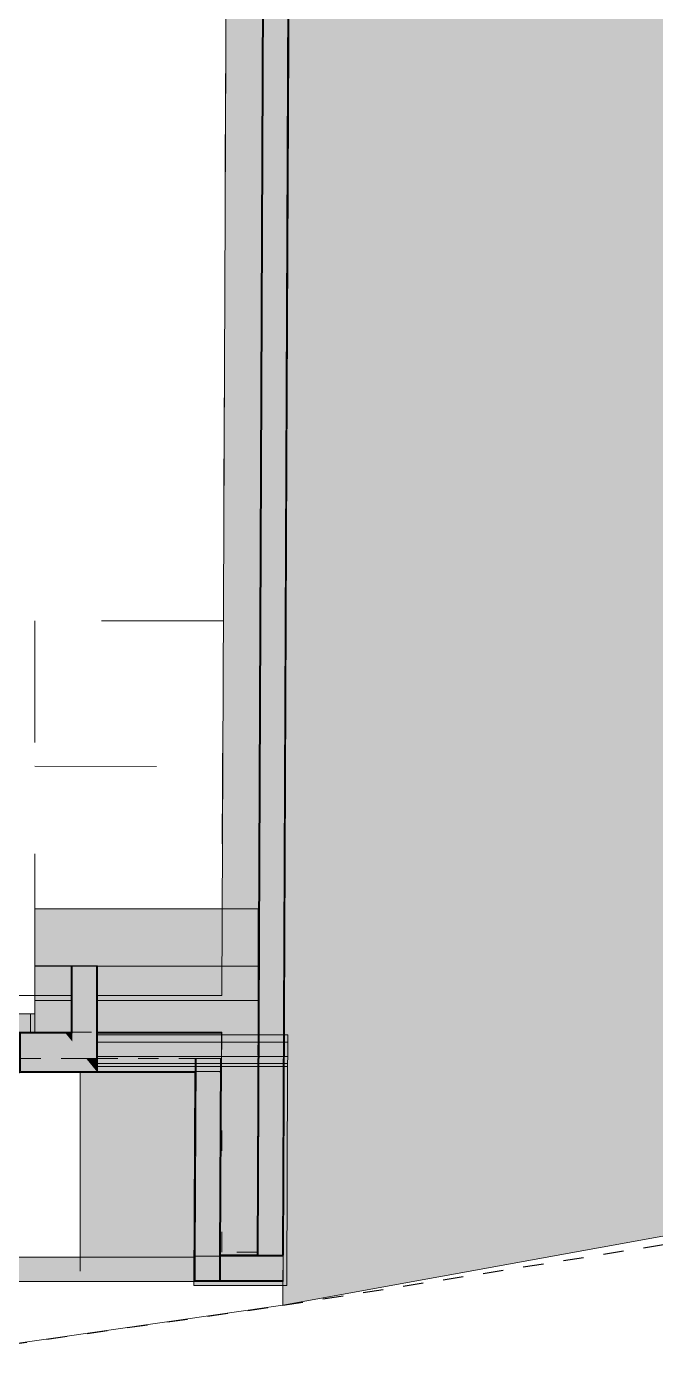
# Model space of a CAD drawing. Header units: metres. Extents: x -4 to 206, y -18 to 45.
# Drawn here: x 185.61 to 188.71, y 8.4 to 14.96 of the extents above; entities that cross this region are included whole.
import ezdxf

# ---------------------------------------------------------------- set-up
doc = ezdxf.new("R2010")
doc.units = ezdxf.units.M
doc.header["$MEASUREMENT"] = 0
doc.set_wipeout_variables(frame=1)
for name, pattern in [('Baufluchtlinie', [0.013, 0.008, -0.005]), ('Grenzlinie', [0.008, 0.003, -0.005]), ('UNSICHTBAR', [0.4, 0, -0.4]), ('Wipeout_Contour', [1, 0, -1])]:
    doc.linetypes.add(name, pattern=pattern)
for name, color, linetype in [('110 Wand Aussen', 7, 'Continuous'), ('140 Brüstung', 7, 'Continuous'), ('310 Dachkonstruktion massiv', 7, 'Continuous'), ('330 Dachaufbau', 7, 'Continuous'), ('725 Nachbarbebauung', 7, 'Continuous'), ('815 Raumbegrenzung', 7, 'Continuous'), ('905 VP Beschriftung Übersicht.Übersicht', 7, 'Continuous'), ('Neubau_840 Baulinien', 7, 'Continuous')]:
    doc.layers.add(name, color=color, linetype=linetype)
doc.linetypes.add('Grenze Grundstück', pattern='A,0,[1,415_260415_PP_VA_1_5 2 St1.Shx,S=0.00031746,R=0,X=0,Y=0],-0.04,0', length=0.04)

# ---------------------------------------------------------------- blocks, each defined once
blk = doc.blocks.new('Decke_5_1', base_point=(186.9327, 20.413))
at = {"layer": '725 Nachbarbebauung', "linetype": 'Continuous', "lineweight": 0, "true_color": 0x1f1f1f}
blk.add_hatch(color=250, dxfattribs=at).paths.add_polyline_path([(186.9327, 20.413), (186.8778, 8.6553), (193.1201, 9.7905), (205.8068, 11.6763), (205.9001, 25.0068), (186.9446, 22.1891)])
at = {"layer": '725 Nachbarbebauung', "color": 8, "linetype": 'Continuous', "lineweight": 13, "flags": 128}
blk.add_lwpolyline([(186.9327, 20.413), (186.8778, 8.6553), (193.1201, 9.7905), (205.8068, 11.6763), (205.9001, 25.0068), (186.9446, 22.1891)], close=True, dxfattribs=at)
blk = doc.blocks.new('2-Flügelfenster 1+1 27[6]_1', base_point=(168.0292, 39.9833))
at = {"layer": '110 Wand Aussen', "linetype": 'Continuous', "lineweight": 0, "true_color": 0xffffff}
for points in [[(183.8492, 10.0283), (183.9392, 10.0283), (183.9392, 10.1183), (183.8492, 10.1183)], [(184.6392, 10.0283), (184.7292, 10.0283), (184.7292, 10.1183), (184.6392, 10.1183)], [(183.7642, 10.0933), (183.7642, 10.0033), (183.8642, 10.0033), (183.8642, 10.0283), (183.8492, 10.0283), (183.8492, 10.0933)], [(183.9392, 10.0833), (183.9392, 10.0633), (184.6392, 10.0633), (184.6392, 10.0833)], [(184.7642, 10.0033), (184.7642, 10.0933), (184.7292, 10.0933), (184.7292, 10.0283), (184.7142, 10.0283), (184.7142, 10.0033)], [(184.7642, 10.0933), (184.7642, 10.0033), (184.8142, 10.0033), (184.8142, 10.0933)], [(185.5342, 10.0583), (184.8142, 10.0583), (184.8142, 10.0383), (185.5342, 10.0383)], [(185.6342, 10.0033), (185.6342, 10.0933), (185.5342, 10.0933), (185.5342, 10.0033)]]:
    blk.add_hatch(color=7, dxfattribs=at).paths.add_polyline_path(points)
at = {"layer": '110 Wand Aussen', "linetype": 'Continuous', "lineweight": 0, "true_color": 0x000000}
for points in [[(183.7642, 10.0933), (183.7442, 10.0933), (183.7442, 10.0033), (183.7642, 10.0033)], [(185.6342, 10.0033), (185.6542, 10.0033), (185.6542, 10.0933), (185.6342, 10.0933)]]:
    blk.add_hatch(color=18, dxfattribs=at).paths.add_polyline_path(points)
at = {"layer": '110 Wand Aussen', "color": 8, "linetype": 'Continuous', "lineweight": 0}
blk.add_line((183.8492, 10.1183), (183.8492, 10.9983), dxfattribs=at)
at = {"layer": '110 Wand Aussen', "color": 7, "linetype": 'Continuous', "lineweight": 13}
for p, q in [((183.7442, 10.1833), (185.6542, 10.1833)), ((183.8492, 10.0283), (183.8492, 10.1183)), ((183.8492, 10.1183), (183.9392, 10.1183)), ((183.9392, 10.1183), (184.6392, 10.1183)), ((183.9392, 10.1183), (183.9392, 10.0283)), ((184.6392, 10.0283), (184.6392, 10.1183)), ((184.6392, 10.1183), (184.7292, 10.1183)), ((184.7292, 10.1183), (184.7292, 10.0283)), ((183.7642, 10.0933), (183.8492, 10.0933)), ((183.7642, 10.0033), (183.7642, 10.0933)), ((183.8492, 10.0933), (183.8492, 10.0283)), ((183.9392, 10.0833), (184.6392, 10.0833)), ((184.6392, 10.0633), (183.9392, 10.0633)), ((184.7292, 10.0283), (184.7292, 10.0933)), ((184.7292, 10.0933), (184.7642, 10.0933)), ((184.7642, 10.0933), (184.8142, 10.0933)), ((184.8142, 10.0933), (185.5342, 10.0933)), ((184.8142, 10.0933), (184.8142, 10.0033)), ((184.8142, 10.0583), (185.5342, 10.0583)), ((185.5342, 10.0383), (184.8142, 10.0383)), ((185.5342, 10.0033), (185.5342, 10.0933)), ((185.5342, 10.0933), (185.6342, 10.0933)), ((185.6342, 10.0933), (185.6342, 10.0033)), ((183.8642, 10.0033), (183.7642, 10.0033)), ((183.8142, 10.0033), (183.8192, 10.0033)), ((183.8142, 10.0033), (183.8192, 10.0033)), ((183.8192, 9.9983), (183.8192, 10.0033)), ((183.8192, 9.8733), (183.8192, 9.9983)), ((183.8492, 10.0283), (183.8642, 10.0283)), ((183.9392, 10.0283), (183.8492, 10.0283)), ((183.8642, 10.0283), (183.8642, 10.0033)), ((184.7142, 10.0033), (183.8642, 10.0033)), ((184.6392, 10.0283), (183.9392, 10.0283)), ((184.7292, 10.0283), (184.6392, 10.0283)), ((184.7142, 10.0033), (184.7142, 10.0283)), ((184.7142, 10.0283), (184.7292, 10.0283)), ((184.7642, 10.0033), (184.7142, 10.0033)), ((184.8142, 10.0033), (184.7642, 10.0033)), ((185.5342, 10.0033), (184.8142, 10.0033)), ((185.6342, 10.0033), (185.5342, 10.0033)), ((185.5842, 10.0033), (185.5792, 10.0033)), ((185.5842, 10.0033), (185.5792, 10.0033)), ((185.5792, 9.9983), (185.5792, 10.0033)), ((185.5792, 9.8733), (185.5792, 9.9983)), ((185.5842, 10.0033), (185.6542, 10.0033)), ((185.5842, 10.0033), (185.6542, 10.0033)), ((183.8192, 9.8083), (183.8192, 9.8733)), ((185.5792, 9.8083), (185.5792, 9.8733)), ((183.8192, 9.8033), (183.8192, 9.8083)), ((183.8192, 9.8033), (185.5792, 9.8033)), ((185.5792, 9.8033), (185.5792, 9.8083))]:
    blk.add_line(p, q, dxfattribs=at)
at = {"layer": '110 Wand Aussen', "color": 7, "linetype": 'Continuous', "lineweight": 18}
for p, q in [((183.7442, 10.0933), (183.7442, 10.1833)), ((185.6542, 10.0933), (185.6542, 10.1833)), ((183.7442, 10.0033), (183.7442, 10.0933)), ((183.7442, 10.0033), (183.7442, 10.0933)), ((185.6542, 10.0033), (185.6542, 10.0933)), ((185.6542, 10.0033), (185.6542, 10.0933)), ((183.7442, 10.0033), (183.8142, 10.0033)), ((183.7442, 10.0033), (183.8142, 10.0033))]:
    blk.add_line(p, q, dxfattribs=at)
at = {"layer": '110 Wand Aussen', "color": 7, "linetype": 'Continuous', "lineweight": 13, "flags": 128}
for points in [[(183.7642, 10.0933), (183.7442, 10.0933), (183.7442, 10.0033), (183.7642, 10.0033)], [(185.6342, 10.0033), (185.6542, 10.0033), (185.6542, 10.0933), (185.6342, 10.0933)]]:
    blk.add_lwpolyline(points, close=True, dxfattribs=at)
at = {"layer": '110 Wand Aussen', "color": 8, "linetype": 'Continuous', "lineweight": 0}
blk.add_arc((183.8492, 10.1183), 0.88, 0, 90, dxfattribs=at)
at = {"layer": '110 Wand Aussen', "color": 7, "linetype": 'Continuous', "lineweight": 13}
for p in [(183.7442, 10.1833), (185.6542, 10.1833), (183.8192, 9.8033), (185.5792, 9.8033)]:
    blk.add_point(p, dxfattribs=at)
blk = doc.blocks.new('Wand_25_1', base_point=(182.7842, 9.8733))
at = {"layer": '110 Wand Aussen', "linetype": 'Continuous', "lineweight": 0, "true_color": 0x000000}
for points in [[(182.7842, 10.1833), (182.7842, 10.0033), (183.7442, 10.0033), (183.7442, 10.0933), (183.7442, 10.1833)], [(185.6542, 10.1833), (185.8011, 10.0033), (185.8342, 10.0033), (185.8342, 10.1833)], [(185.8011, 10.0033), (185.6542, 10.1833), (185.6542, 10.0033)], [(182.7842, 9.9983), (183.8142, 9.9983), (183.8142, 10.0033), (182.7842, 10.0033)], [(182.7842, 9.9983), (182.7842, 9.8733), (183.8142, 9.8733), (183.8142, 9.9983)], [(183.8142, 9.8033), (183.8192, 9.8033), (183.8192, 10.0033), (183.8142, 10.0033)], [(185.5842, 9.8033), (185.5842, 10.0033), (185.5792, 10.0033), (185.5792, 9.8033)], [(185.8011, 10.0033), (185.5842, 10.0033), (185.5842, 9.9983), (185.8051, 9.9983)], [(185.5842, 9.8733), (185.8392, 9.8733), (185.8392, 9.9566), (185.8051, 9.9983), (185.5842, 9.9983)], [(185.8011, 10.0033), (185.8051, 9.9983), (185.8342, 9.9983), (185.8342, 10.0033)], [(185.8051, 9.9983), (185.8342, 9.9627), (185.8342, 9.9983)], [(185.8342, 10.0033), (185.8342, 9.9983), (185.8392, 9.9983), (185.8392, 10.0033)], [(185.8342, 9.9983), (185.8342, 9.9627), (185.8392, 9.9566), (185.8392, 9.9983)], [(185.8392, 9.9983), (185.8392, 9.9566), (185.9071, 9.8733), (185.9592, 9.8733), (185.9592, 9.9983)], [(185.8392, 9.8733), (185.9071, 9.8733), (185.8392, 9.9566)], [(182.7842, 9.8083), (183.8142, 9.8083), (183.8142, 9.8733), (182.7842, 9.8733)], [(185.9071, 9.8733), (185.5842, 9.8733), (185.5842, 9.8083), (185.9601, 9.8083)], [(185.9071, 9.8733), (185.9592, 9.8095), (185.9592, 9.8733)], [(185.9592, 9.8733), (185.9592, 9.8095), (185.9601, 9.8083), (185.9642, 9.8083), (185.9642, 9.8733)], [(182.7842, 9.8083), (182.7842, 9.8033), (183.8142, 9.8033), (183.8142, 9.8083)], [(185.5842, 9.8033), (185.9642, 9.8033), (185.9601, 9.8083), (185.5842, 9.8083)], [(185.9642, 9.8083), (185.9601, 9.8083), (185.9642, 9.8033)]]:
    blk.add_hatch(color=18, dxfattribs=at).paths.add_polyline_path(points)
at = {"layer": '110 Wand Aussen', "color": 7, "linetype": 'Continuous', "lineweight": 18}
for p, q in [((183.7442, 10.0933), (183.7442, 10.1833)), ((185.6542, 10.0933), (185.6542, 10.1833)), ((183.7442, 10.0033), (183.7442, 10.0933)), ((185.6542, 10.0033), (185.6542, 10.0933)), ((182.7842, 10.0033), (183.7442, 10.0033)), ((183.7442, 10.0033), (183.8142, 10.0033)), ((185.6542, 10.0033), (185.8011, 10.0033))]:
    blk.add_line(p, q, dxfattribs=at)
at = {"layer": '110 Wand Aussen', "color": 7, "linetype": 'Continuous', "lineweight": 13}
for p, q in [((182.7842, 9.9983), (183.8142, 9.9983)), ((183.8142, 10.0033), (183.8192, 10.0033)), ((183.8142, 9.8083), (183.8142, 10.0033)), ((183.8192, 9.9983), (183.8192, 10.0033)), ((183.8192, 9.8733), (183.8192, 9.9983)), ((185.5792, 9.9983), (185.5792, 10.0033)), ((185.5842, 10.0033), (185.5792, 10.0033)), ((185.5792, 9.8733), (185.5792, 9.9983)), ((185.5842, 10.0033), (185.6542, 10.0033)), ((185.5842, 9.8083), (185.5842, 10.0033)), ((185.5842, 9.9983), (185.8051, 9.9983)), ((183.8192, 9.8083), (183.8192, 9.8733)), ((185.5792, 9.8083), (185.5792, 9.8733)), ((182.7842, 9.8083), (183.8142, 9.8083)), ((183.8142, 9.8033), (183.8192, 9.8033)), ((183.8192, 9.8033), (183.8192, 9.8083)), ((185.5792, 9.8033), (185.5792, 9.8083)), ((185.5842, 9.8033), (185.5792, 9.8033)), ((185.5842, 9.8083), (185.9601, 9.8083))]:
    blk.add_line(p, q, dxfattribs=at)
at = {"layer": '110 Wand Aussen', "color": 7, "linetype": 'Baufluchtlinie', "lineweight": 0}
for p, q in [((182.7842, 9.8733), (183.8142, 9.8733)), ((185.5842, 9.8733), (185.8392, 9.8733)), ((185.8392, 9.8733), (185.9071, 9.8733))]:
    blk.add_line(p, q, dxfattribs=at)
at = {"layer": '110 Wand Aussen', "color": 7, "linetype": 'Continuous', "lineweight": 18, "flags": 128}
for points in [[(182.9142, 10.1833), (182.7842, 10.1833)], [(183.7442, 10.1833), (183.0942, 10.1833)]]:
    blk.add_lwpolyline(points, dxfattribs=at)
at = {"layer": '110 Wand Aussen', "color": 7, "linetype": 'Continuous', "lineweight": 13, "flags": 128}
for points in [[(182.7842, 9.8733), (182.7842, 9.9983)], [(182.7842, 9.8083), (182.7842, 9.8733)], [(182.7842, 9.8033), (182.7842, 9.8083)], [(182.7842, 9.8033), (183.8142, 9.8033)], [(185.5842, 9.8033), (185.9642, 9.8033)]]:
    blk.add_lwpolyline(points, dxfattribs=at)
at = {"layer": '310 Dachkonstruktion massiv', "color": 7, "linetype": 'Continuous', "lineweight": 18}
for p, q in [((185.8342, 10.0033), (185.8342, 10.1833)), ((185.8011, 10.0033), (185.8342, 10.0033))]:
    blk.add_line(p, q, dxfattribs=at)
at = {"layer": '310 Dachkonstruktion massiv', "color": 7, "linetype": 'Continuous', "lineweight": 13}
for p, q in [((185.8051, 9.9983), (185.8342, 9.9983)), ((185.8342, 9.9983), (185.8392, 9.9983)), ((185.8392, 9.9983), (185.8392, 10.0033)), ((185.9592, 9.8733), (185.9592, 9.9983)), ((185.9601, 9.8083), (185.9642, 9.8083))]:
    blk.add_line(p, q, dxfattribs=at)
at = {"layer": '310 Dachkonstruktion massiv', "color": 7, "linetype": 'Baufluchtlinie', "lineweight": 0}
for p, q in [((185.9071, 9.8733), (185.9592, 9.8733)), ((185.9592, 9.8733), (185.9642, 9.8733))]:
    blk.add_line(p, q, dxfattribs=at)
at = {"layer": '310 Dachkonstruktion massiv', "color": 7, "linetype": 'Continuous', "lineweight": 13, "flags": 128}
for points in [[(185.9642, 9.8083), (185.9642, 9.8733)], [(185.9642, 9.8033), (185.9642, 9.8083)]]:
    blk.add_lwpolyline(points, dxfattribs=at)
at = {"layer": '110 Wand Aussen', "color": 7, "linetype": 'Continuous', "lineweight": 13}
blk.add_blockref('2-Flügelfenster 1+1 27[6]_1', (168.0292, 39.9833), dxfattribs=at)
blk = doc.blocks.new('Wand_26_1', base_point=(186.9219, 18.6183))
at = {"layer": '110 Wand Aussen', "linetype": 'Continuous', "lineweight": 0, "true_color": 0x000000}
for points in [[(186.8753, 8.9034), (186.9172, 18.6822), (186.7965, 18.5351), (186.7553, 8.9039)], [(186.8803, 8.9033), (186.9222, 18.6883), (186.9172, 18.6822), (186.8753, 8.9034)], [(186.7503, 8.9039), (186.7915, 18.529), (186.6106, 18.3083), (186.5703, 8.9047)], [(186.7553, 8.9039), (186.7965, 18.5351), (186.7915, 18.529), (186.7503, 8.9039)]]:
    blk.add_hatch(color=18, dxfattribs=at).paths.add_polyline_path(points)
at = {"layer": '110 Wand Aussen', "color": 7, "linetype": 'Continuous', "lineweight": 13}
for p, q in [((186.8753, 8.9034), (186.9172, 18.6822)), ((186.7553, 8.9039), (186.7965, 18.5351))]:
    blk.add_line(p, q, dxfattribs=at)
at = {"layer": '110 Wand Aussen', "color": 7, "linetype": 'Continuous', "lineweight": 18}
blk.add_line((186.7503, 8.9039), (186.7915, 18.529), dxfattribs=at)
at = {"layer": '110 Wand Aussen', "color": 7, "linetype": 'Continuous', "lineweight": 13, "flags": 128}
for points in [[(186.8803, 8.9033), (186.9222, 18.6883)], [(186.7553, 8.9039), (186.7503, 8.9039)], [(186.8753, 8.9034), (186.7553, 8.9039)], [(186.8803, 8.9033), (186.8753, 8.9034)]]:
    blk.add_lwpolyline(points, dxfattribs=at)
at = {"layer": '110 Wand Aussen', "color": 7, "linetype": 'Continuous', "lineweight": 18, "flags": 128}
for points in [[(186.6106, 18.3083), (186.5758, 10.1833)], [(186.575, 10.0033), (186.5703, 8.9047)], [(186.7503, 8.9039), (186.5703, 8.9047)]]:
    blk.add_lwpolyline(points, dxfattribs=at)
blk = doc.blocks.new('Wand_84_1', base_point=(185.9642, 9.8033))
at = {"layer": '110 Wand Aussen', "linetype": 'Continuous', "lineweight": 0, "true_color": 0x000000}
for points in [[(185.9642, 10.0033), (186.575, 10.0033), (186.5758, 10.1833), (185.9642, 10.1833)], [(185.9642, 9.9983), (186.575, 9.9983), (186.575, 10.0033), (185.9642, 10.0033)], [(185.9642, 9.8733), (186.5744, 9.8733), (186.575, 9.9983), (185.9642, 9.9983)], [(185.9642, 9.8083), (186.5742, 9.8083), (186.5744, 9.8733), (185.9642, 9.8733)], [(186.4442, 9.8083), (185.9642, 9.8083), (185.9642, 9.8033), (186.4441, 9.8033)], [(186.4492, 9.8083), (186.4442, 9.8083), (186.4441, 9.8033), (186.4491, 9.8033)], [(186.5691, 9.8033), (186.5741, 9.8033), (186.5742, 9.8083), (186.5692, 9.8083)]]:
    blk.add_hatch(color=18, dxfattribs=at).paths.add_polyline_path(points)
at = {"layer": '110 Wand Aussen', "color": 7, "linetype": 'Continuous', "lineweight": 18}
blk.add_line((185.9642, 10.0033), (186.575, 10.0033), dxfattribs=at)
at = {"layer": '110 Wand Aussen', "color": 7, "linetype": 'Continuous', "lineweight": 13}
for p, q in [((185.9642, 9.9983), (186.575, 9.9983)), ((185.9642, 9.8083), (186.4492, 9.8083)), ((186.4492, 9.8083), (186.4491, 9.8033)), ((186.5692, 9.8083), (186.4492, 9.8083)), ((186.5691, 9.8033), (186.5692, 9.8083)), ((186.5692, 9.8083), (186.5742, 9.8083))]:
    blk.add_line(p, q, dxfattribs=at)
at = {"layer": '110 Wand Aussen', "color": 7, "linetype": 'Baufluchtlinie', "lineweight": 0}
blk.add_line((185.9642, 9.8733), (186.5744, 9.8733), dxfattribs=at)
at = {"layer": '110 Wand Aussen', "color": 7, "linetype": 'Continuous', "lineweight": 18, "flags": 128}
for points in [[(186.5758, 10.1833), (185.9642, 10.1833)], [(185.9642, 10.0033), (185.9642, 10.1833)]]:
    blk.add_lwpolyline(points, dxfattribs=at)
at = {"layer": '110 Wand Aussen', "color": 7, "linetype": 'Continuous', "lineweight": 13, "flags": 128}
for points in [[(185.9642, 9.9983), (185.9642, 10.0033)], [(185.9642, 9.8733), (185.9642, 9.9983)], [(186.5744, 9.8733), (186.575, 9.9983)], [(186.575, 9.9983), (186.575, 10.0033)], [(185.9642, 9.8083), (185.9642, 9.8733)], [(186.5742, 9.8083), (186.5744, 9.8733)], [(185.9642, 9.8033), (185.9642, 9.8083)], [(185.9642, 9.8033), (186.4441, 9.8033)], [(186.5691, 9.8033), (186.5741, 9.8033)], [(186.5741, 9.8033), (186.5742, 9.8083)]]:
    blk.add_lwpolyline(points, dxfattribs=at)
blk = doc.blocks.new('Wand_167_1', base_point=(186.4397, 8.7733))
at = {"layer": '110 Wand Aussen', "linetype": 'Continuous', "lineweight": 0, "true_color": 0x000000}
for points in [[(186.4444, 9.8733), (186.4403, 8.9033), (186.4453, 8.9033), (186.4494, 9.8733)], [(186.4494, 9.8733), (186.4453, 8.9033), (186.5653, 8.9033), (186.5694, 9.8728)], [(186.5703, 8.9033), (186.5744, 9.8728), (186.5694, 9.8728), (186.5653, 8.9033)], [(186.5692, 9.8083), (186.4492, 9.8083), (186.4491, 9.8033), (186.5691, 9.8033)], [(186.4453, 8.8983), (186.4403, 8.8983), (186.4397, 8.7783), (186.4447, 8.7783)], [(186.4453, 8.9033), (186.4403, 8.9033), (186.4403, 8.8983), (186.4453, 8.8983)], [(186.5653, 8.8983), (186.4453, 8.8983), (186.4447, 8.7783), (186.5647, 8.7783)], [(186.5653, 8.9033), (186.4453, 8.9033), (186.4453, 8.8983), (186.5653, 8.8983)], [(186.5703, 8.8983), (186.5653, 8.8983), (186.5647, 8.7783), (186.5697, 8.7783)], [(186.5703, 8.9033), (186.5653, 8.9033), (186.5653, 8.8983), (186.5703, 8.8983)], [(186.4447, 8.7783), (186.4397, 8.7783), (186.4397, 8.7733), (186.4447, 8.7733)], [(186.5647, 8.7783), (186.4447, 8.7783), (186.4447, 8.7733), (186.5647, 8.7733)], [(186.5697, 8.7783), (186.5647, 8.7783), (186.5647, 8.7733), (186.5697, 8.7733)]]:
    blk.add_hatch(color=18, dxfattribs=at).paths.add_polyline_path(points)
at = {"layer": '110 Wand Aussen', "color": 7, "linetype": 'Continuous', "lineweight": 13}
for p, q in [((186.4494, 9.8733), (186.4453, 8.9033)), ((186.5653, 8.9033), (186.5694, 9.8728)), ((186.4492, 9.8083), (186.4491, 9.8033)), ((186.5692, 9.8083), (186.4492, 9.8083)), ((186.5691, 9.8033), (186.5692, 9.8083)), ((186.4403, 8.8983), (186.4397, 8.7783)), ((186.4403, 8.9033), (186.4403, 8.8983)), ((186.4453, 8.8983), (186.4447, 8.7783)), ((186.4453, 8.9033), (186.4453, 8.8983)), ((186.5647, 8.7783), (186.5653, 8.8983)), ((186.5653, 8.8983), (186.5653, 8.9033)), ((186.4397, 8.7783), (186.4397, 8.7733)), ((186.4447, 8.7783), (186.4447, 8.7733)), ((186.5647, 8.7733), (186.5647, 8.7783))]:
    blk.add_line(p, q, dxfattribs=at)
at = {"layer": '110 Wand Aussen', "color": 7, "linetype": 'Continuous', "lineweight": 18}
for p, q in [((186.5697, 8.7783), (186.5703, 8.8983)), ((186.5703, 8.8983), (186.5703, 8.9033)), ((186.4397, 8.7733), (186.4447, 8.7733)), ((186.4447, 8.7733), (186.5647, 8.7733)), ((186.5647, 8.7733), (186.5697, 8.7733)), ((186.5697, 8.7733), (186.5697, 8.7783))]:
    blk.add_line(p, q, dxfattribs=at)
at = {"layer": '110 Wand Aussen', "color": 7, "linetype": 'Continuous', "lineweight": 13, "flags": 128}
for points in [[(186.4444, 9.8733), (186.4403, 8.9033)], [(186.4444, 9.8733), (186.4494, 9.8733)], [(186.4494, 9.8733), (186.5694, 9.8728)], [(186.5694, 9.8728), (186.5744, 9.8728)]]:
    blk.add_lwpolyline(points, dxfattribs=at)
at = {"layer": '110 Wand Aussen', "color": 7, "linetype": 'Continuous', "lineweight": 18, "flags": 128}
blk.add_lwpolyline([(186.5703, 8.9033), (186.5744, 9.8728)], dxfattribs=at)
blk = doc.blocks.new('Wand_169_1', base_point=(186.8797, 8.7733))
at = {"color": 254, "linetype": 'Wipeout_Contour', "lineweight": 0, "ltscale": 746.650438}
blk.add_wipeout([(186.4403, 8.9033), (186.4397, 8.9033), (186.4397, 8.8983), (186.4403, 8.8983)], dxfattribs=at).dxf.layer = '110 Wand Aussen'
at = {"color": 254, "linetype": 'Wipeout_Contour', "lineweight": 0, "ltscale": 747.75058}
blk.add_wipeout([(186.5703, 8.8983), (186.8797, 8.8983), (186.8797, 8.9033), (186.5703, 8.9033)], dxfattribs=at).dxf.layer = '110 Wand Aussen'
at = {"color": 254, "linetype": 'Wipeout_Contour', "lineweight": 0, "ltscale": 747.725871}
blk.add_wipeout([(186.5697, 8.7733), (186.8797, 8.7733), (186.8797, 8.7783), (186.5697, 8.7783)], dxfattribs=at).dxf.layer = '110 Wand Aussen'
at = {"color": 254, "linetype": 'Wipeout_Contour', "lineweight": 0, "ltscale": 747.558665}
blk.add_wipeout([(186.4403, 8.8983), (186.4397, 8.8983), (186.4397, 8.7783), (186.4397, 8.7783)], dxfattribs=at).dxf.layer = '110 Wand Aussen'
at = {"color": 254, "linetype": 'Wipeout_Contour', "lineweight": 0, "ltscale": 747.736606}
blk.add_wipeout([(186.5697, 8.7783), (186.8797, 8.7783), (186.8797, 8.8983), (186.5703, 8.8983)], dxfattribs=at).dxf.layer = '110 Wand Aussen'
at = {"layer": '110 Wand Aussen', "color": 7, "linetype": 'Continuous', "lineweight": 13}
for p, q in [((186.4403, 8.8983), (186.4397, 8.7783)), ((186.4403, 8.9033), (186.4403, 8.8983)), ((186.4397, 8.7783), (186.4397, 8.7733))]:
    blk.add_line(p, q, dxfattribs=at)
at = {"layer": '110 Wand Aussen', "color": 7, "linetype": 'Continuous', "lineweight": 18}
for p, q in [((186.5697, 8.7783), (186.5703, 8.8983)), ((186.5703, 8.8983), (186.5703, 8.9033)), ((186.5697, 8.7733), (186.5697, 8.7783))]:
    blk.add_line(p, q, dxfattribs=at)
at = {"layer": '110 Wand Aussen', "color": 7, "linetype": 'Continuous', "lineweight": 18, "flags": 128}
for points in [[(186.4403, 8.9033), (186.4397, 8.9033)], [(186.4397, 8.8983), (186.4397, 8.9033)], [(186.4397, 8.8933), (186.4397, 8.8983)], [(186.8797, 8.9033), (186.5703, 8.9033)], [(186.8797, 8.8983), (186.8797, 8.9033)], [(186.8797, 8.7783), (186.8797, 8.8983)], [(186.4397, 8.7733), (186.8797, 8.7733)], [(186.8797, 8.7733), (186.8797, 8.7783)]]:
    blk.add_lwpolyline(points, dxfattribs=at)
blk = doc.blocks.new('Wand_175_1', base_point=(185.9642, 10.3299))
at = {"layer": '310 Dachkonstruktion massiv', "linetype": 'Continuous', "lineweight": 0, "true_color": 0x000000}
for points in [[(185.8342, 10.1833), (185.8342, 10.3299), (185.6542, 10.3299), (185.6542, 10.1833)], [(185.8392, 10.0033), (185.8392, 10.3299), (185.8342, 10.3299), (185.8342, 10.0033)], [(185.9592, 9.9983), (185.9592, 10.3299), (185.8392, 10.3299), (185.8392, 9.9983)], [(185.9642, 9.8733), (185.9642, 10.3299), (185.9592, 10.3299), (185.9592, 9.8733)]]:
    blk.add_hatch(color=18, dxfattribs=at).paths.add_polyline_path(points)
at = {"layer": '310 Dachkonstruktion massiv', "color": 7, "linetype": 'Continuous', "lineweight": 18}
for p, q in [((185.8342, 10.1833), (185.8342, 10.3299)), ((185.8342, 10.0033), (185.8342, 10.1833))]:
    blk.add_line(p, q, dxfattribs=at)
at = {"layer": '310 Dachkonstruktion massiv', "color": 7, "linetype": 'Continuous', "lineweight": 13}
for p, q in [((185.8392, 10.0033), (185.8392, 10.3299)), ((185.9592, 9.9983), (185.9592, 10.3299)), ((185.8392, 9.9983), (185.8392, 10.0033)), ((185.9592, 9.8733), (185.9592, 9.9983))]:
    blk.add_line(p, q, dxfattribs=at)
at = {"layer": '310 Dachkonstruktion massiv', "color": 7, "linetype": 'Baufluchtlinie', "lineweight": 0}
blk.add_line((185.9592, 9.8733), (185.9642, 9.8733), dxfattribs=at)
at = {"layer": '310 Dachkonstruktion massiv', "color": 7, "linetype": 'Continuous', "lineweight": 18, "flags": 128}
for points in [[(185.6542, 10.3299), (185.6542, 10.1833)], [(185.8342, 10.3299), (185.6542, 10.3299)]]:
    blk.add_lwpolyline(points, dxfattribs=at)
at = {"layer": '310 Dachkonstruktion massiv', "color": 7, "linetype": 'Continuous', "lineweight": 13, "flags": 128}
for points in [[(185.8392, 10.3299), (185.8342, 10.3299)], [(185.9592, 10.3299), (185.8392, 10.3299)], [(185.9642, 10.3299), (185.9592, 10.3299)], [(185.9642, 9.8733), (185.9642, 10.3299)]]:
    blk.add_lwpolyline(points, dxfattribs=at)
blk = doc.blocks.new('Wand_189_1', base_point=(183.0142, 8.7733))
at = {"color": 254, "linetype": 'Wipeout_Contour', "lineweight": 0, "ltscale": 739.754091}
blk.add_wipeout([(183.0142, 8.7733), (186.4397, 8.7733), (186.4397, 8.8933), (183.0142, 8.8933)], dxfattribs=at).dxf.layer = '140 Brüstung'
at = {"layer": '140 Brüstung', "color": 7, "linetype": 'Continuous', "lineweight": 18, "flags": 128}
for points in [[(186.4397, 8.8933), (183.0142, 8.8933)], [(183.0142, 8.7733), (186.4397, 8.7733)]]:
    blk.add_lwpolyline(points, dxfattribs=at)
blk = doc.blocks.new('Wand_218_1', base_point=(186.8797, 8.7733))
at = {"layer": '110 Wand Aussen', "linetype": 'Continuous', "lineweight": 0, "true_color": 0x000000}
for points in [[(186.8797, 8.9033), (186.4397, 8.9033), (186.4397, 8.8983), (186.8797, 8.8983)], [(186.4397, 8.7783), (186.8797, 8.7783), (186.8797, 8.8983), (186.4397, 8.8983)], [(186.4397, 8.7733), (186.8797, 8.7733), (186.8797, 8.7783), (186.4397, 8.7783)]]:
    blk.add_hatch(color=18, dxfattribs=at).paths.add_polyline_path(points)
at = {"layer": '110 Wand Aussen', "color": 7, "linetype": 'Continuous', "lineweight": 13}
for p, q in [((186.8797, 8.8983), (186.4397, 8.8983)), ((186.4397, 8.7783), (186.8797, 8.7783))]:
    blk.add_line(p, q, dxfattribs=at)
at = {"layer": '110 Wand Aussen', "color": 7, "linetype": 'Continuous', "lineweight": 18, "flags": 128}
for points in [[(186.4403, 8.9033), (186.4397, 8.9033)], [(186.8797, 8.9033), (186.5703, 8.9033)]]:
    blk.add_lwpolyline(points, dxfattribs=at)
at = {"layer": '110 Wand Aussen', "color": 7, "linetype": 'Continuous', "lineweight": 13, "flags": 128}
for points in [[(186.8797, 8.8983), (186.8797, 8.9033)], [(186.8797, 8.7783), (186.8797, 8.8983)], [(186.4397, 8.7733), (186.8797, 8.7733)], [(186.8797, 8.7733), (186.8797, 8.7783)]]:
    blk.add_lwpolyline(points, dxfattribs=at)
blk = doc.blocks.new('Dachfläche_4_1', base_point=(185.6542, 11.4089))
at = {"layer": '310 Dachkonstruktion massiv', "linetype": 'Continuous', "lineweight": 0, "true_color": 0x000000}
for points in [[(185.6542, 10.6112), (185.6542, 10.3283), (185.9642, 10.3283), (186.7557, 10.3283), (186.7563, 10.6112)], [(185.9642, 10.3283), (185.9642, 10.1586), (186.7554, 10.1586), (186.7557, 10.3283)], [(185.8342, 10.1586), (185.8342, 10.1833), (185.6542, 10.1833), (185.6542, 10.1586)], [(185.6542, 10.0033), (185.8342, 10.0033), (185.8342, 10.1586), (185.6542, 10.1586)], [(185.9642, 10.1586), (185.9642, 10.0033), (186.5767, 10.0033), (186.5767, 9.9889), (186.755, 9.9889), (186.7554, 10.1586)]]:
    blk.add_hatch(color=18, dxfattribs=at).paths.add_polyline_path(points)
at = {"layer": '310 Dachkonstruktion massiv', "color": 7, "linetype": 'Continuous', "lineweight": 18}
for p, q in [((185.6542, 10.6112), (185.6542, 10.3283)), ((186.7563, 10.6112), (185.6542, 10.6112)), ((186.7563, 10.6112), (186.7557, 10.3283))]:
    blk.add_line(p, q, dxfattribs=at)
at = {"layer": '310 Dachkonstruktion massiv', "color": 7, "linetype": 'Continuous', "lineweight": 13}
for p, q in [((185.8342, 10.1833), (185.6542, 10.1833)), ((185.8342, 10.1586), (185.6542, 10.1586)), ((186.7554, 10.1586), (185.9642, 10.1586)), ((185.8342, 10.0033), (185.6542, 10.0033)), ((186.5767, 10.0033), (185.9642, 10.0033)), ((186.5767, 10.0033), (186.5767, 9.9889)), ((186.755, 9.9889), (186.5767, 9.9889))]:
    blk.add_line(p, q, dxfattribs=at)
at = {"layer": '310 Dachkonstruktion massiv', "color": 255, "linetype": 'UNSICHTBAR', "lineweight": 13, "flags": 128}
for points in [[(185.6542, 10.3283), (185.6542, 10.1833)], [(185.8342, 10.0033), (185.9642, 10.0033)], [(186.5767, 8.9175), (186.5767, 9.9889)], [(186.755, 9.9889), (186.7504, 8.9175)], [(186.7504, 8.9175), (186.5767, 8.9175)]]:
    blk.add_lwpolyline(points, dxfattribs=at)
at = {"layer": '310 Dachkonstruktion massiv', "color": 7, "linetype": 'Continuous', "lineweight": 18, "flags": 128}
blk.add_lwpolyline([(186.7557, 10.3283), (185.9642, 10.3283), (185.6542, 10.3283)], dxfattribs=at)
at = {"layer": '310 Dachkonstruktion massiv', "color": 7, "linetype": 'Continuous', "lineweight": 13, "flags": 128}
for points in [[(185.9642, 10.3283), (185.9642, 10.1586), (185.9642, 10.0033)], [(186.7557, 10.3283), (186.7554, 10.1586), (186.755, 9.9889)], [(185.6542, 10.1833), (185.6542, 10.1586), (185.6542, 10.0033)], [(185.8342, 10.1833), (185.8342, 10.1586), (185.8342, 10.0033)]]:
    blk.add_lwpolyline(points, dxfattribs=at)
blk = doc.blocks.new('Dachfläche_14_1', base_point=(185.9642, 9.8033))
at = {"layer": '330 Dachaufbau', "linetype": 'Continuous', "lineweight": 0, "true_color": 0x000000}
for points in [[(185.9642, 9.9536), (186.9013, 9.9536), (186.9014, 9.9889), (185.9642, 9.9889)], [(186.9011, 9.8475), (186.9012, 9.8828), (185.9642, 9.8828), (185.9642, 9.8475)], [(185.9642, 9.8333), (186.9011, 9.8333), (186.9011, 9.8475), (185.9642, 9.8475)], [(185.9642, 9.8333), (185.9642, 9.8033), (186.4441, 9.8033), (186.4394, 8.7533), (186.897, 8.7533), (186.9011, 9.8333)]]:
    blk.add_hatch(color=18, dxfattribs=at).paths.add_polyline_path(points)
at = {"layer": '330 Dachaufbau', "linetype": 'Continuous', "lineweight": 0, "true_color": 0xffffff}
blk.add_hatch(color=7, dxfattribs=at).paths.add_polyline_path([(186.9012, 9.8828), (186.9013, 9.9536), (185.9642, 9.9536), (185.9642, 9.8828)])
at = {"layer": '330 Dachaufbau', "color": 7, "linetype": 'Continuous', "lineweight": 13}
for p, q in [((186.9014, 9.9889), (185.9642, 9.9889)), ((186.9013, 9.9536), (185.9642, 9.9536)), ((186.9012, 9.8828), (185.9642, 9.8828)), ((186.9011, 9.8475), (185.9642, 9.8475)), ((186.9011, 9.8333), (185.9642, 9.8333))]:
    blk.add_line(p, q, dxfattribs=at)
at = {"layer": '330 Dachaufbau', "color": 7, "linetype": 'Continuous', "lineweight": 13, "flags": 128}
for points in [[(185.9642, 9.9889), (185.9642, 9.9536), (185.9642, 9.8828), (185.9642, 9.8475), (185.9642, 9.8333)], [(186.9014, 9.9889), (186.9013, 9.9536), (186.9012, 9.8828), (186.9011, 9.8475), (186.9011, 9.8333)]]:
    blk.add_lwpolyline(points, dxfattribs=at)
at = {"layer": '330 Dachaufbau', "color": 7, "linetype": 'Continuous', "lineweight": 18, "flags": 128}
for points in [[(185.9642, 9.8033), (185.9642, 9.8333)], [(186.4441, 9.8033), (185.9642, 9.8033)], [(186.4394, 8.7533), (186.4441, 9.8033)], [(186.9011, 9.8333), (186.897, 8.7533)], [(186.897, 8.7533), (186.4394, 8.7533)]]:
    blk.add_lwpolyline(points, dxfattribs=at)

msp = doc.modelspace()

# ---------------------------------------------------------------- hatches: boundary and pattern name
at = {"layer": '905 VP Beschriftung Übersicht.Übersicht', "linetype": 'Continuous', "lineweight": 13, "ltscale": 200, "true_color": 0xc9c9c9}
msp.add_hatch(color=9, dxfattribs=at).paths.add_polyline_path([(186.4441, 9.8033), (185.8778, 9.8033), (185.8778, 8.8933), (186.44, 8.8933)])

# ---------------------------------------------------------------- linework, layer by layer
at = {"layer": '310 Dachkonstruktion massiv', "color": 8, "linetype": 'Grenzlinie', "lineweight": 13, "ltscale": 200}
for p, q in [((185.6542, 11.315), (186.5806, 11.3111)), ((185.6542, 10.2822), (185.6542, 11.2844))]:
    msp.add_line(p, q, dxfattribs=at)
msp.add_lwpolyline([(186.5827, 12.0312), (185.6542, 12.0312), (185.6542, 11.2821)], dxfattribs=at)
at = {"layer": '815 Raumbegrenzung', "color": 8, "linetype": 'Grenzlinie', "lineweight": 13, "ltscale": 200}
msp.add_lwpolyline([(183.7442, 15.5605), (183.7442, 17.9305), (186.609, 17.9305), (186.5758, 10.1833), (183.0942, 10.1833), (183.0942, 14.2333), (183.7442, 14.2333), (183.7442, 14.6333), (183.6442, 14.6333), (183.6442, 15.5605)], close=True, dxfattribs=at)

# ---------------------------------------------------------------- block references
at = {"layer": '110 Wand Aussen', "color": 7, "lineweight": 25}
for name, p in [('Wand_26_1', (186.9219, 18.6183)), ('Wand_25_1', (182.7842, 9.8733)), ('Wand_84_1', (185.9642, 9.8033)), ('Wand_167_1', (186.4397, 8.7733))]:
    msp.add_blockref(name, p, dxfattribs=at)
at = {"layer": '310 Dachkonstruktion massiv', "color": 7, "lineweight": 25}
msp.add_blockref('Wand_175_1', (185.9642, 10.3299), dxfattribs=at)
at = {"layer": '725 Nachbarbebauung', "color": 8, "linetype": 'Continuous', "lineweight": 13}
msp.add_blockref('Decke_5_1', (186.9327, 20.413), dxfattribs=at)

# ---------------------------------------------------------------- next in the draw order: block references
at = {"layer": '110 Wand Aussen', "color": 7, "lineweight": 25}
msp.add_blockref('Wand_169_1', (186.8797, 8.7733), dxfattribs=at)

# ---------------------------------------------------------------- next in the draw order: block references
at = {"layer": '140 Brüstung', "color": 7, "lineweight": 18}
msp.add_blockref('Wand_189_1', (183.0142, 8.7733), dxfattribs=at)

# ---------------------------------------------------------------- next in the draw order: hatches: boundary and pattern name
at = {"layer": '905 VP Beschriftung Übersicht.Übersicht', "linetype": 'Continuous', "lineweight": 13}
h = msp.add_hatch(color=8, dxfattribs=at)
h.paths.add_polyline_path([(185.8778, 9.8033), (186.4441, 9.8033), (186.4394, 8.8933), (185.8778, 8.8933)])
h.paths.add_polyline_path([(185.9283, 9.7833), (186.0383, 9.7833), (186.0383, 9.6733), (185.9283, 9.6733)], flags=0)
at = {"layer": '905 VP Beschriftung Übersicht.Übersicht', "linetype": 'Continuous', "lineweight": 0}
msp.add_hatch(color=255, dxfattribs=at).paths.add_polyline_path([(171.8442, 6.7733), (171.8442, 7.2983), (171.8442, 7.4183), (177.0393, 7.4183), (177.5742, 7.4952), (177.5742, 8.4033), (177.6942, 8.4033), (177.6942, 8.2683), (182.8942, 8.2683), (182.8942, 8.7733), (182.8942, 8.8933), (186.4402, 8.8933), (186.4402, 8.7733), (183.0142, 8.7733), (183.0142, 8.2683), (183.0142, 8.1483), (177.6942, 8.1483), (177.6942, 7.3912), (177.0393, 7.2983), (171.9642, 7.2983), (171.9642, 6.7733), (171.9642, 6.6533), (168.5382, 6.6533), (168.5382, 6.7733)])

# ---------------------------------------------------------------- next in the draw order: linework, layer by layer
at = {"layer": '815 Raumbegrenzung', "color": 8, "linetype": 'Continuous', "lineweight": 13}
msp.add_line((185.8778, 9.8033), (185.8778, 8.8233), dxfattribs=at)
at = {"layer": '905 VP Beschriftung Übersicht.Übersicht', "color": 7, "linetype": 'Continuous', "lineweight": 13, "flags": 128}
msp.add_lwpolyline([(171.8442, 6.7733), (171.8442, 7.2983), (171.8442, 7.4183), (177.0393, 7.4183), (177.5742, 7.4952), (177.5742, 8.4033), (177.6942, 8.4033), (177.6942, 8.2683), (182.8942, 8.2683), (182.8942, 8.7733), (182.8942, 8.8933), (186.4402, 8.8933), (186.4402, 8.7733), (183.0142, 8.7733), (183.0142, 8.2683), (183.0142, 8.1483), (177.6942, 8.1483), (177.6942, 7.3912), (177.0393, 7.2983), (171.9642, 7.2983), (171.9642, 6.7733), (171.9642, 6.6533), (168.5382, 6.6533), (168.5382, 6.7733)], close=True, dxfattribs=at)
at = {"layer": 'Neubau_840 Baulinien', "color": 254, "linetype": 'Grenze Grundstück', "lineweight": 13, "true_color": 0xe3e3e3}
msp.add_lwpolyline([(168.0292, 39.9831), (187.0142, 39.9821), (186.9872, 28.5382), (186.9327, 20.413), (186.8778, 8.6553), (168.0957, 5.9564), (168.0856, 27.7802)], close=True, dxfattribs=at)
at = {"layer": 'Neubau_840 Baulinien', "color": 1, "linetype": 'Grenzlinie', "lineweight": 25, "true_color": 0xfb0106}
msp.add_lwpolyline([(131.1605, 0.7677), (149.2093, 3.1286), (149.0612, -0.2446), (168.1481, 2.5646), (168.0957, 5.9564), (186.8778, 8.6553), (205.8068, 11.6763)], dxfattribs=at)

# ---------------------------------------------------------------- next in the draw order: block references
at = {"layer": '110 Wand Aussen', "color": 7, "lineweight": 25}
msp.add_blockref('Wand_218_1', (186.8797, 8.7733), dxfattribs=at)
at = {"layer": '310 Dachkonstruktion massiv', "color": 255, "linetype": 'UNSICHTBAR', "lineweight": 13}
msp.add_blockref('Dachfläche_4_1', (185.6542, 11.4089), dxfattribs=at)
at = {"layer": '330 Dachaufbau', "color": 7, "linetype": 'Continuous', "lineweight": 18}
msp.add_blockref('Dachfläche_14_1', (185.9642, 9.8033), dxfattribs=at)

doc.saveas('drawing.dxf')
